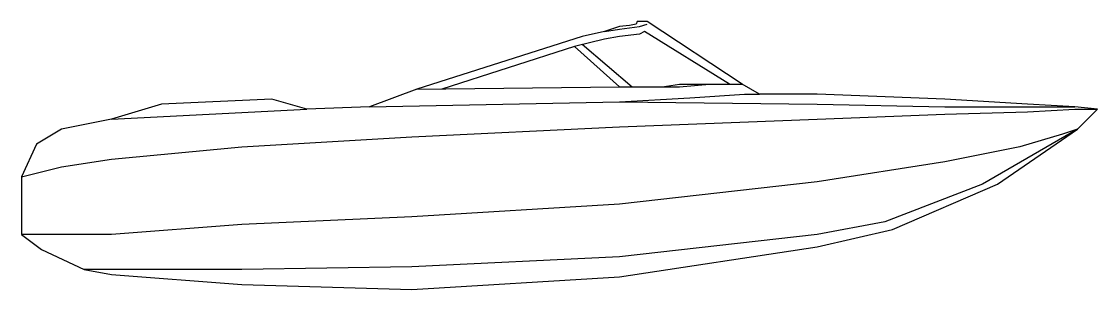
# Model space of a CAD drawing. Header units: millimetres. Extents: x -2185.23 to -2176.02, y 1622.09 to 1624.38.
import ezdxf

# ---------------------------------------------------------------- set-up
doc = ezdxf.new("R2010")
doc.units = ezdxf.units.MM
doc.header["$LTSCALE"] = 10
doc.layers.add('Embarcações', color=2, linetype='Continuous')

msp = doc.modelspace()

# ---------------------------------------------------------------- linework, layer by layer
at = {"layer": 'Embarcações'}
for p, q in [((-2180.4341, 1624.1851), (-2180.0062, 1623.8205)), ((-2180.5001, 1624.1637), (-2180.1132, 1623.8205)), ((-2179.7495, 1623.8205), (-2179.5988, 1623.8428)), ((-2179.5988, 1623.8428), (-2179.2137, 1623.8428)), ((-2180.1132, 1623.6921), (-2179.5123, 1623.7247)), ((-2179.5123, 1623.7247), (-2179.0426, 1623.7563)), ((-2179.0426, 1623.7563), (-2178.9142, 1623.7563)), ((-2184.4606, 1623.5424), (-2182.7901, 1623.6279))]:
    msp.add_line(p, q, dxfattribs=at)
msp.add_lwpolyline([(-2176.0234, 1623.6279), (-2176.2159, 1623.6493), (-2176.6224, 1623.6707), (-2177.3293, 1623.7135), (-2178.4213, 1623.7563), (-2178.9142, 1623.7563), (-2179.064, 1623.8428), (-2179.8778, 1624.3776), (-2179.9634, 1624.3776), (-2179.9709, 1624.3562), (-2180.0276, 1624.3451), (-2180.1132, 1624.3348), (-2180.2415, 1624.292), (-2180.4341, 1624.2493), (-2181.8479, 1623.7991), (-2182.2543, 1623.6493), (-2182.7901, 1623.6279), (-2183.0896, 1623.7135), (-2184.0318, 1623.6707), (-2184.4606, 1623.5424), (-2184.8885, 1623.4568), (-2185.1024, 1623.3284), (-2185.2308, 1623.0503), (-2185.2308, 1622.5573), (-2185.0596, 1622.429), (-2184.6959, 1622.2578), (-2184.4606, 1622.2151), (-2183.3463, 1622.1295), (-2181.8907, 1622.0867), (-2180.1132, 1622.1937), (-2178.4213, 1622.4504), (-2177.7785, 1622.6001), (-2176.8791, 1622.9861), (-2176.1945, 1623.4568)], close=True, dxfattribs=at)
for points in [[(-2179.1709, 1623.8428), (-2179.8992, 1624.292), (-2179.942, 1624.2706), (-2180.1132, 1624.2493), (-2180.2415, 1624.2279), (-2180.5001, 1624.1637), (-2181.6339, 1623.7991)], [(-2180.2415, 1624.292), (-2180.1132, 1624.3134), (-2179.942, 1624.3348), (-2179.8778, 1624.3562)], [(-2181.8479, 1623.7991), (-2180.1132, 1623.8205), (-2179.5988, 1623.8205), (-2179.3421, 1623.8428), (-2179.064, 1623.8428)], [(-2182.2543, 1623.6493), (-2180.1132, 1623.6921), (-2178.4213, 1623.6707), (-2177.3293, 1623.6493), (-2176.6224, 1623.6493), (-2176.2159, 1623.6493)], [(-2185.2308, 1623.0503), (-2184.8885, 1623.1359), (-2184.4606, 1623.2001), (-2183.3463, 1623.307), (-2181.8907, 1623.3926), (-2180.1132, 1623.4782), (-2178.4213, 1623.5424), (-2177.3293, 1623.5851), (-2176.6224, 1623.6065), (-2176.2159, 1623.6279), (-2176.0234, 1623.6279)], [(-2176.1945, 1623.4568), (-2176.3229, 1623.414), (-2176.6866, 1623.307), (-2177.3293, 1623.1787), (-2178.4213, 1623.0075), (-2180.1132, 1622.815), (-2181.8907, 1622.7071), (-2183.3463, 1622.6429), (-2184.4606, 1622.5573), (-2184.8885, 1622.5573), (-2185.2308, 1622.5573)], [(-2176.1945, 1623.4568), (-2177.0084, 1622.9861), (-2177.8427, 1622.6643), (-2178.4213, 1622.5573), (-2180.1132, 1622.3648), (-2181.8907, 1622.2792), (-2183.3463, 1622.2578), (-2184.6959, 1622.2578)]]:
    msp.add_lwpolyline(points, dxfattribs=at)

doc.saveas('drawing.dxf')
